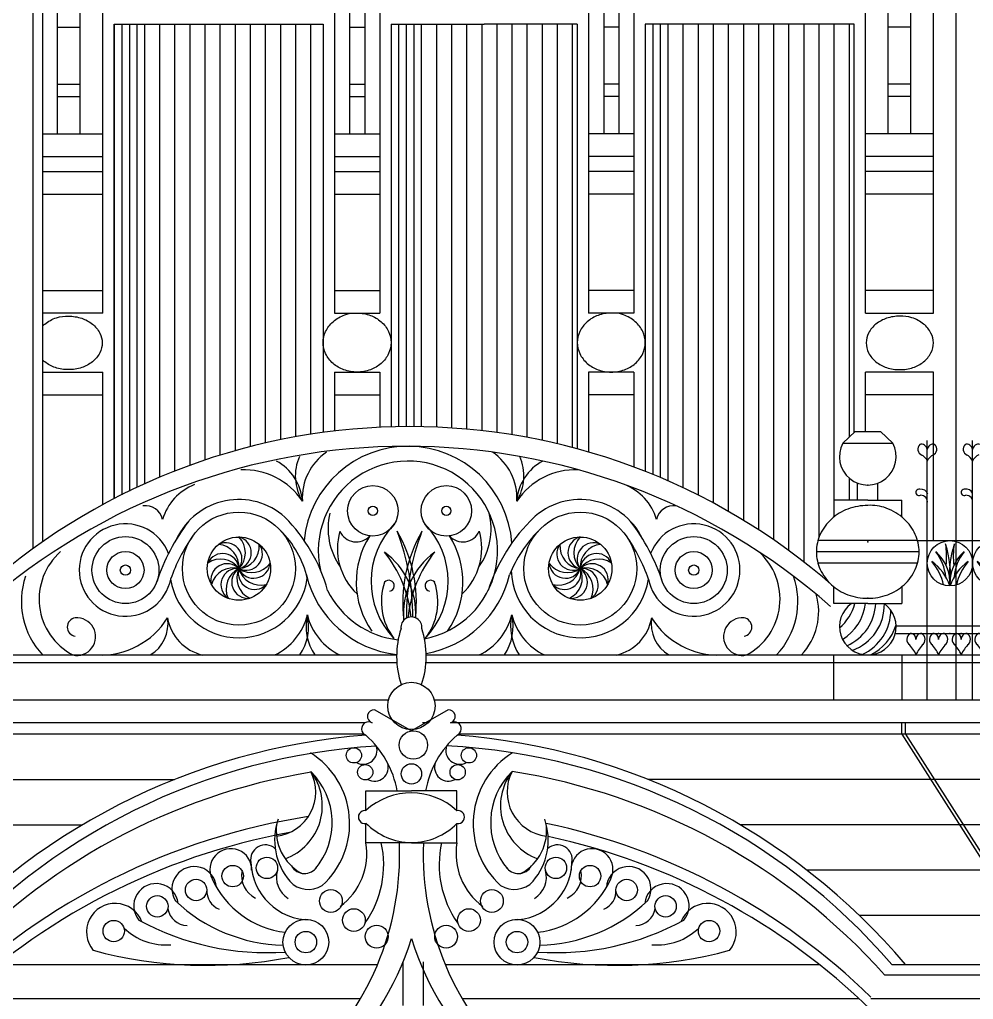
# Model space of a CAD drawing. Extents: x -1098 to 117, y 0 to 1563.
# Drawn here: x -623 to -496.6, y 462.3 to 592.1 of the extents above; entities that cross this region are included whole.
import ezdxf

# ---------------------------------------------------------------- set-up
doc = ezdxf.new("R2010")
doc.units = 0
doc.header["$LTSCALE"] = 48
doc.header["$MEASUREMENT"] = 0
doc.layers.get('0').update_dxf_attribs({"linetype": 'CONTINUOUS'})
for name, color, linetype in [('19', 7, 'CONTINUOUS'), ('24', 7, 'CONTINUOUS'), ('6', 7, 'CONTINUOUS'), ('8', 7, 'CONTINUOUS'), ('9', 7, 'CONTINUOUS')]:
    doc.layers.add(name, color=color, linetype=linetype)

# ---------------------------------------------------------------- blocks, each defined once
blk = doc.blocks.new('RAIL', base_point=(604.17, 324.97))
at = {"layer": '8'}
for p, q in [((610.17, 319.97), (610.17, 354.36)), ((604.17, 341.12), (610.17, 341.12)), ((604.17, 329.83), (610.17, 329.83)), ((604.17, 328.83), (610.17, 328.83)), ((604.17, 325.97), (610.17, 325.97)), ((604.17, 324.97), (610.17, 324.97))]:
    blk.add_line(p, q, dxfattribs=at)
blk.add_circle((607.17, 338.12), 3, dxfattribs=at)
for centre, radius, start, end in [((609.76, 353.22), 0.857, 134.3239, 246.9499), ((609.38, 353.08), 0.79, 7.4279, 106.0031), ((610.95, 353.08), 0.79, 73.9969, 172.5721), ((610.57, 353.22), 0.857, 293.0501, 45.6761), ((608.72, 351.06), 1.55, 21.1236, 65.7888), ((611.61, 351.06), 1.55, 114.2112, 158.8764), ((609.07, 347.49), 0.423, 76.9242, 298.4676), ((609.29, 346.9), 1.02, 30.3408, 97.0321), ((609.27, 346.21), 0.905, 351.4997, 90), ((593.82, 336.53), 13.42, 353.9516, 17.9779), ((596.53, 338.99), 10.2, 353.3893, 9.4987), ((620.51, 336.53), 13.42, 162.0221, 186.0484), ((617.81, 338.99), 10.2, 170.5013, 186.6107), ((600.13, 335.67), 6.52, 5.6354, 37.5876), ((601.59, 335.47), 5.59, 356.4412, 48.4364), ((612.74, 335.47), 5.59, 131.5636, 183.5588), ((614.2, 335.67), 6.52, 142.4124, 174.3646), ((600.88, 332.95), 6.65, 19.0596, 54.3403), ((599.38, 333.68), 7.12, 12.6195, 40.9676), ((613.46, 332.95), 6.65, 125.6597, 160.9404), ((614.96, 333.68), 7.12, 139.0324, 167.3805), ((605.39, 328.01), 0.934, 119.7701, 233.6855), ((604.92, 328.08), 0.748, 356.5556, 89.3974), ((606.41, 328.08), 0.748, 90.6026, 183.4444), ((605.94, 328.01), 0.934, 306.3145, 60.2299), ((608.39, 328.01), 0.934, 119.7701, 233.6855), ((607.92, 328.08), 0.748, 356.5556, 89.3974), ((609.41, 328.08), 0.748, 90.6026, 183.4444), ((608.94, 328.01), 0.934, 306.3145, 60.2299), ((602.38, 324.77), 3.5, 19.9477, 48.8318), ((608.96, 324.77), 3.5, 131.1682, 160.0523), ((605.38, 324.77), 3.5, 19.9477, 48.8318), ((611.96, 324.77), 3.5, 131.1682, 160.0523)]:
    blk.add_arc(centre, radius, start, end, dxfattribs=at)
for p in [(605.67, 328.83), (607.17, 328.83), (608.67, 328.83)]:
    blk.add_point(p, dxfattribs=at)
blk = doc.blocks.new('CAR3')
at = {"layer": '8'}
for p, q in [((575.63, 354.6), (574.01, 353.03)), ((575.63, 354.6), (579, 354.6)), ((579, 354.6), (580.62, 353.03)), ((574.01, 353.03), (580.62, 353.03)), ((585.2, 319), (585.2, 353.39)), ((591.2, 319), (591.2, 353.39)), ((575.96, 345.48), (575.96, 347.75)), ((578.66, 345.48), (578.66, 347.75)), ((572.81, 345.48), (572.81, 343.26)), ((577.31, 345.48), (572.81, 345.48)), ((577.31, 345.48), (581.81, 345.48)), ((581.81, 343.26), (581.81, 345.48)), ((583.91, 340.15), (570.71, 340.15)), ((583.91, 340.15), (585.2, 340.15)), ((585.2, 340.15), (591.2, 340.15)), ((584.12, 338.65), (570.51, 338.65)), ((583.91, 337.15), (570.71, 337.15)), ((572.81, 331.82), (572.81, 334.04)), ((581.81, 334.04), (581.81, 331.82)), ((577.31, 331.82), (572.81, 331.82)), ((577.31, 331.82), (581.81, 331.82)), ((581.06, 328.86), (585.2, 328.86)), ((585.2, 328.86), (591.2, 328.86)), ((580.96, 327.86), (585.2, 327.86)), ((585.2, 327.86), (591.2, 327.86)), ((451.43, 325), (514.89, 325)), ((518.83, 325), (581.81, 325)), ((572.81, 325), (581.81, 325)), ((572.81, 319), (572.81, 325)), ((581.81, 325), (581.81, 319)), ((581.81, 325), (585.2, 325)), ((585.2, 325), (591.2, 325)), ((451.43, 324), (514.92, 324)), ((518.8, 324), (581.81, 324)), ((581.81, 324), (585.2, 324)), ((585.2, 324), (591.2, 324))]:
    blk.add_line(p, q, dxfattribs=at)
blk.add_lwpolyline([(584.12, 338.65, 0.107873), (583.61, 340.97, 0.101895), (582.13, 343, 0.094443), (579.75, 344.45, 0.107166), (577.31, 344.8, 0.089773), (574.68, 344.32, 0.094443), (572.5, 343, 0.101895), (571.01, 340.97, 0.107873), (570.51, 338.65, 0.107873), (571.01, 336.33, 0.101895), (572.5, 334.3, 0.094443), (574.68, 332.98, 0.089773), (577.31, 332.5, 0.089773), (579.95, 332.98, 0.094443), (582.13, 334.3, 0.101895), (583.61, 336.33, 0.107873)], format="xyb", close=True, dxfattribs=at)
for centre, radius in [((511.75, 344.08), 3.34), ((521.49, 344.08), 3.34), ((494.01, 336.43), 7.48), ((511.75, 344.08), 0.609), ((521.49, 344.08), 0.609), ((539.23, 336.43), 7.48), ((478.98, 336.24), 4.43), ((494.01, 336.43), 4.19), ((539.23, 336.43), 4.19), ((554.26, 336.24), 4.43), ((588.2, 337.15), 3), ((478.98, 336.24), 2.46), ((554.26, 336.24), 2.46), ((478.98, 336.24), 0.678), ((554.26, 336.24), 0.678)]:
    blk.add_circle(centre, radius, dxfattribs=at)
for centre, radius, start, end in [((516.62, 270.14), 85.09, 48.6712, 131.3288), ((577.31, 351.25), 3.75, 151.7303, 28.2697), ((584.8, 352.26), 0.857, 134.3239, 246.9499), ((584.41, 352.11), 0.79, 7.4279, 106.0031), ((585.98, 352.11), 0.79, 73.9969, 172.5721), ((585.6, 352.26), 0.857, 293.0501, 45.6761), ((590.8, 352.26), 0.857, 134.3239, 246.9499), ((590.41, 352.11), 0.79, 7.4279, 106.0031), ((591.98, 352.11), 0.79, 73.9969, 172.5721), ((516.18, 267.53), 85.09, 48.6712, 131.3288), ((509.68, 345.81), 7.27, 123.8322, 183.4428), ((516.4, 338.81), 13.82, 4.2243, 174.3369), ((523.56, 345.81), 7.27, 356.5572, 56.1678), ((495.93, 344.92), 6.51, 3.9724, 62.1721), ((507.81, 348.7), 6.33, 155.8748, 211.6693), ((516.4, 338.81), 11.87, 280.6635, 192.5434), ((525.43, 348.7), 6.33, 328.3307, 24.1252), ((537.31, 344.92), 6.51, 117.8279, 176.0276), ((583.76, 350.09), 1.55, 21.1236, 65.7888), ((586.64, 350.09), 1.55, 114.2112, 158.8764), ((589.76, 350.09), 1.55, 21.1236, 65.7888), ((592.64, 350.09), 1.55, 114.2112, 158.8764), ((494.59, 340.06), 9.47, 34.1619, 91.8377), ((538.65, 340.06), 9.47, 88.1623, 145.8381), ((490.74, 340.91), 7.14, 111.4013, 163.376), ((542.5, 340.91), 7.14, 16.624, 68.5987), ((584.1, 346.52), 0.423, 76.9242, 298.4676), ((584.32, 345.93), 1.02, 20.2142, 97.0321), ((590.1, 346.52), 0.423, 76.9242, 298.4676), ((590.32, 345.93), 1.02, 30.3408, 97.0321), ((494.01, 336.43), 9.15, 48.1785, 154.4305), ((539.23, 336.43), 9.15, 25.5695, 137.7321), ((584.3, 345.25), 0.905, 351.4997, 90), ((590.3, 345.25), 0.905, 351.4997, 90), ((481.62, 342.42), 2.35, 13.1338, 97.7342), ((514.48, 341.71), 8.66, 166.1656, 215.5955), ((518.76, 341.71), 8.66, 324.4045, 13.8344), ((551.62, 342.42), 2.35, 82.2658, 166.8662), ((509.08, 326.13), 27.33, 142.7068, 161.8283), ((484.05, 327.39), 22.57, 15.822, 44.6347), ((549.24, 326.36), 23.34, 133.7114, 162.0768), ((524.16, 326.13), 27.33, 18.1717, 37.2932), ((478.98, 336.24), 6.12, 21.1092, 348.6578), ((490.25, 332.14), 13.17, 13.3282, 45.2318), ((515.31, 339.1), 8.25, 163.937, 226.7143), ((509.57, 342.37), 2.4, 204.4663, 317.9199), ((522.48, 334.74), 10.96, 135.7368, 223.6361), ((486.2, 330.34), 30.83, 359.3948, 20.9863), ((498.71, 331.95), 18.81, 353.779, 30.0937), ((534.53, 331.95), 18.81, 149.9063, 187.1539), ((547.04, 330.34), 30.83, 159.0137, 180.8813), ((510.76, 334.74), 10.96, 316.3639, 44.2632), ((523.67, 342.37), 2.4, 222.0801, 335.5337), ((517.93, 339.1), 8.25, 313.2857, 16.063), ((547.56, 328.15), 19.23, 136.4212, 157.1307), ((554.26, 336.24), 6.12, 191.3422, 158.8908), ((507.43, 327.15), 23.81, 145.1141, 160.6388), ((491.9, 338.53), 2.97, 315.1745, 44.8255), ((493.49, 338.53), 2.16, 284.0679, 75.9321), ((520.84, 334.66), 11.29, 147.2373, 215.0722), ((512.4, 334.66), 11.29, 324.9278, 32.7627), ((539.75, 338.53), 2.16, 104.0679, 255.9321), ((541.34, 338.53), 2.97, 135.1745, 224.8255), ((525.81, 327.15), 23.81, 19.3612, 34.8859), ((475.92, 332.4), 8.37, 131.3622, 242.0523), ((492.26, 337.7), 2.16, 324.0679, 115.9321), ((491.05, 336.68), 2.97, 355.1745, 84.8255), ((494.96, 338.38), 2.16, 244.0679, 35.9321), ((493.74, 339.39), 2.97, 275.1745, 4.8255), ((507.26, 330.41), 10.19, 357.1008, 53.6685), ((500.55, 328.38), 16.35, 5.7714, 38.7998), ((525.98, 330.41), 10.19, 126.3315, 184.7908), ((532.69, 328.38), 16.35, 141.2002, 174.4879), ((538.28, 338.38), 2.16, 144.0679, 295.9321), ((539.5, 339.39), 2.97, 175.1745, 264.8255), ((540.98, 337.7), 2.16, 64.0679, 215.9321), ((542.19, 336.68), 2.97, 95.1745, 184.8255), ((557.32, 332.4), 8.37, 297.9477, 48.6378), ((581.16, 334.7), 6.52, 5.6354, 37.5876), ((582.62, 334.5), 5.59, 356.4412, 48.4364), ((574.85, 335.56), 13.42, 353.9516, 17.9779), ((577.56, 338.02), 10.2, 353.3893, 9.4987), ((601.54, 335.56), 13.42, 162.0221, 186.0484), ((593.77, 334.5), 5.59, 131.5636, 183.5588), ((598.84, 338.02), 10.2, 170.5013, 186.6107), ((595.23, 334.7), 6.52, 142.4124, 174.3646), ((491.86, 336.28), 2.16, 4.0679, 155.9321), ((491.58, 334.72), 2.97, 35.1745, 124.8255), ((541.38, 336.28), 2.16, 24.0679, 175.9321), ((541.66, 334.72), 2.97, 55.1745, 144.8255), ((581.91, 331.98), 6.65, 19.0596, 54.3403), ((580.41, 332.71), 7.12, 12.6195, 40.9676), ((594.49, 331.98), 6.65, 125.6597, 160.9404), ((595.99, 332.71), 7.12, 139.0324, 167.3805), ((492.46, 334.93), 2.16, 44.0679, 195.9321), ((493.25, 333.56), 2.97, 75.1745, 164.8255), ((493.79, 334.29), 2.16, 84.0679, 235.9321), ((495.28, 333.75), 2.97, 115.1745, 204.8255), ((495.22, 334.65), 2.16, 124.0679, 275.9321), ((496.71, 335.19), 2.97, 155.1745, 244.8255), ((496.09, 335.84), 2.16, 164.0679, 315.9321), ((495.98, 337.32), 2.16, 204.0679, 355.9321), ((495.71, 338.87), 2.97, 235.1745, 324.8255), ((496.88, 337.21), 2.97, 195.1745, 284.8255), ((539.23, 336.43), 9.15, 181.6336, 351.2143), ((537.53, 338.87), 2.97, 215.1745, 304.8255), ((537.26, 337.32), 2.16, 184.0679, 335.9321), ((536.36, 337.21), 2.97, 255.1745, 344.8255), ((537.15, 335.84), 2.16, 224.0679, 15.9321), ((536.53, 335.19), 2.97, 295.1745, 24.8255), ((538.02, 334.65), 2.16, 264.0679, 55.9321), ((540.78, 334.93), 2.16, 344.0679, 135.9321), ((539.99, 333.56), 2.97, 15.1745, 104.8255), ((539.45, 334.29), 2.16, 304.0679, 95.9321), ((537.96, 333.75), 2.97, 335.1745, 64.8255), ((475.44, 332.07), 10.25, 160.9391, 223.5826), ((494.01, 336.43), 9.15, 188.7857, 352.0881), ((516.4, 338.81), 13.82, 193.3744, 263.7539), ((513.85, 334.16), 0.729, 281.3295, 140.195), ((519.39, 334.16), 0.729, 39.805, 258.6705), ((516.4, 338.81), 13.82, 280.0966, 346.6256), ((557.8, 332.07), 10.25, 316.4174, 19.0609), ((516.4, 338.81), 11.87, 206.3435, 263.7131), ((520.91, 332.07), 8.03, 161.3956, 217.5807), ((512.33, 332.07), 8.03, 322.4193, 18.6044), ((562.52, 330.73), 8.29, 316.2759, 16.305), ((577.31, 328.75), 3.75, 125.0979, 54.9021), ((569.4, 333.44), 6.4, 310.6691, 345.2781), ((570.65, 332.54), 6.4, 301.1542, 353.5249), ((571.97, 332.08), 6.4, 293.7563, 357.6915), ((573.11, 331.64), 6.4, 289.6703, 1.638), ((573.96, 330.92), 6.4, 294.0598, 0.2453), ((472.5, 328.7), 1.22, 98.4565, 261.5435), ((472.54, 327.43), 2.49, 257.3944, 94.9516), ((475.68, 335.48), 10.49, 267.8191, 327.8942), ((479.83, 329.13), 4.79, 300.4857, 9.3312), ((490.6, 330.97), 6.14, 190.0334, 256.7915), ((495.29, 332.23), 8.02, 295.642, 346.0778), ((496.39, 328.8), 6.85, 326.3073, 12.6452), ((509.76, 328.8), 6.85, 167.3548, 213.6927), ((510.86, 332.23), 8.02, 193.9222, 244.358), ((522.38, 332.23), 8.02, 295.642, 346.0778), ((523.48, 328.8), 6.85, 326.3073, 12.6452), ((536.85, 328.8), 6.85, 167.3548, 213.6927), ((537.95, 332.23), 8.02, 193.9222, 244.358), ((542.64, 330.97), 6.14, 283.2085, 349.9666), ((553.41, 329.13), 4.79, 170.6688, 239.5143), ((557.56, 335.48), 10.49, 212.1058, 272.1809), ((560.7, 327.43), 2.49, 85.0484, 282.6056), ((560.74, 328.7), 1.22, 278.4565, 81.5435), ((574.92, 330.8), 6.4, 295.2649, 343.4673), ((583.42, 327.05), 0.934, 119.7701, 233.6855), ((582.95, 327.11), 0.748, 356.5556, 89.3974), ((584.44, 327.11), 0.748, 90.6026, 183.4444), ((583.97, 327.05), 0.934, 306.3145, 60.2299), ((586.42, 327.05), 0.934, 119.7701, 233.6855), ((585.95, 327.11), 0.748, 356.5556, 89.3974), ((587.44, 327.11), 0.748, 90.6026, 183.4444), ((586.97, 327.05), 0.934, 306.3145, 60.2299), ((589.42, 327.05), 0.934, 119.7701, 233.6855), ((588.95, 327.11), 0.748, 356.5556, 89.3974), ((590.44, 327.11), 0.748, 90.6026, 183.4444), ((589.97, 327.05), 0.934, 306.3145, 60.2299), ((580.41, 323.81), 3.5, 19.9477, 48.8318), ((586.99, 323.81), 3.5, 131.1682, 160.0523), ((583.41, 323.81), 3.5, 19.9477, 48.8318), ((589.99, 323.81), 3.5, 131.1682, 160.0523), ((586.41, 323.81), 3.5, 19.9477, 48.8318), ((592.99, 323.81), 3.5, 131.1682, 160.0523)]:
    blk.add_arc(centre, radius, start, end, dxfattribs=at)
for p in [(577.31, 347.5), (577.31, 340), (577.31, 332.5), (586.7, 327.86), (588.2, 327.86), (589.7, 327.86)]:
    blk.add_point(p, dxfattribs=at)
at = {"layer": '9'}
for p, q in [((589, 319), (589, 520.23)), ((510.67, 448), (510.67, 394)), ((542.33, 448), (542.33, 394)), ((473, 394), (473, 446.48)), ((476, 370.27), (476, 446.81)), ((506.67, 446.4), (506.67, 370.27)), ((508.67, 446.4), (508.67, 394)), ((512.67, 446.43), (512.67, 389)), ((540.33, 446.43), (540.33, 389)), ((544.33, 446.4), (544.33, 394)), ((546.33, 446.4), (546.33, 370.27)), ((577, 370.27), (577, 446.81)), ((580, 394), (580, 446.48)), ((583, 394), (583, 446.81)), ((586, 370.27), (586, 446.48)), ((470, 394), (470, 441.14)), ((470, 408.12), (473, 408.12)), ((477.5, 408.5), (505.17, 408.5)), ((477.5, 345.7), (477.5, 408.5)), ((505.17, 408.5), (505.17, 354.45)), ((508.67, 408.12), (510.67, 408.12)), ((514.17, 408.5), (526.5, 408.5)), ((514.17, 408.5), (514.17, 355.19)), ((538.83, 408.5), (526.5, 408.5)), ((538.83, 408.5), (538.83, 352.28)), ((544.33, 408.12), (542.33, 408.12)), ((547.83, 408.5), (547.83, 349.3)), ((575.5, 408.5), (547.83, 408.5)), ((575.5, 354.47), (575.5, 408.5)), ((583, 408.12), (580, 408.12)), ((470, 400.57), (473, 400.57)), ((508.67, 400.57), (510.67, 400.57)), ((544.33, 400.57), (542.33, 400.57)), ((583, 400.57), (580, 400.57)), ((470, 398.94), (473, 398.94)), ((508.67, 398.94), (510.67, 398.94)), ((544.33, 398.94), (542.33, 398.94)), ((583, 398.94), (580, 398.94)), ((468, 394), (476, 394)), ((506.67, 394), (512.67, 394)), ((546.33, 394), (540.33, 394)), ((586, 394), (577, 394)), ((468, 391), (476, 391)), ((506.67, 391), (512.67, 391)), ((546.33, 391), (540.33, 391)), ((586, 391), (577, 391)), ((468, 389), (476, 389)), ((506.67, 389), (512.67, 389)), ((512.67, 389), (512.67, 370.27)), ((540.33, 389), (540.33, 370.27)), ((546.33, 389), (540.33, 389)), ((586, 389), (577, 389)), ((468, 386), (476, 386)), ((506.67, 386), (512.67, 386)), ((546.33, 386), (540.33, 386)), ((586, 386), (577, 386)), ((468, 373.27), (476, 373.27)), ((506.67, 373.27), (512.67, 373.27)), ((546.33, 373.27), (540.33, 373.27)), ((586, 373.27), (577, 373.27)), ((476, 370.27), (468, 370.27)), ((506.67, 370.27), (512.67, 370.27)), ((546.33, 370.27), (540.33, 370.27)), ((577, 370.27), (586, 370.27)), ((468, 362.43), (476, 362.43)), ((476, 344.91), (476, 362.43)), ((506.67, 362.43), (506.67, 354.65)), ((506.67, 362.43), (512.67, 362.43)), ((512.67, 362.43), (512.67, 355.14)), ((546.33, 362.43), (540.33, 362.43)), ((540.33, 362.43), (540.33, 351.86)), ((546.33, 362.43), (546.33, 349.87)), ((577, 354.6), (577, 362.43)), ((586, 362.43), (577, 362.43)), ((586, 340.15), (586, 362.43)), ((468, 359.43), (476, 359.43)), ((506.67, 359.43), (512.67, 359.43)), ((546.33, 359.43), (540.33, 359.43)), ((586, 359.43), (577, 359.43))]:
    blk.add_line(p, q, dxfattribs=at)
blk.add_lwpolyline([(468, 368.55, -0.027333), (468.3, 368.82, -0.08864), (469.84, 369.65, -0.096043), (471.45, 369.86, -0.079724), (473.2, 369.58, -0.08864), (474.6, 368.82, -0.105074), (475.58, 367.63, -0.120625), (475.9, 366.32, -0.120625), (475.58, 365.01, -0.105074), (474.6, 363.81, -0.08864), (473.2, 363.06, -0.079724), (471.45, 362.78, -0.079724), (469.7, 363.06, -0.08864), (468.3, 363.81, -0.027333), (468, 364.08, -0.120625)], format="xyb", dxfattribs=at)
for points in [[(505.17, 366.36, -0.111845), (505.5, 367.83, -0.103057), (506.48, 369.12, -0.092658), (508.05, 370.04, -0.103488), (509.67, 370.27, -0.086443), (511.42, 369.96, -0.092658), (512.85, 369.12, -0.103057), (513.83, 367.83, -0.111845), (514.17, 366.36, -0.111845), (513.83, 364.9, -0.103057), (512.85, 363.6, -0.092658), (511.42, 362.77, -0.086443), (509.67, 362.46, -0.086443), (507.92, 362.77, -0.092658), (506.48, 363.6, -0.103057), (505.5, 364.9, -0.111845)], [(547.83, 366.36, 0.111845), (547.5, 367.83, 0.103057), (546.52, 369.12, 0.092658), (544.95, 370.04, 0.103488), (543.33, 370.27, 0.086443), (541.58, 369.96, 0.092658), (540.15, 369.12, 0.103057), (539.17, 367.83, 0.111845), (538.83, 366.36, 0.111845), (539.17, 364.9, 0.103057), (540.15, 363.6, 0.092658), (541.58, 362.77, 0.086443), (543.33, 362.46, 0.086443), (545.08, 362.77, 0.092658), (546.52, 363.6, 0.103057), (547.5, 364.9, 0.111845)], [(586, 366.32, 0.120625), (585.68, 367.63, 0.105074), (584.7, 368.82, 0.08864), (583.16, 369.65, 0.096043), (581.55, 369.86, 0.079724), (579.8, 369.58, 0.08864), (578.4, 368.82, 0.105074), (577.42, 367.63, 0.120625), (577.1, 366.32, 0.120625), (577.42, 365.01, 0.105074), (578.4, 363.81, 0.08864), (579.8, 363.06, 0.079724), (581.55, 362.78, 0.079724), (583.3, 363.06, 0.08864), (584.7, 363.81, 0.105074), (585.68, 365.01, 0.120625)]]:
    blk.add_lwpolyline(points, format="xyb", close=True, dxfattribs=at)
at = {"layer": '8'}
blk.add_blockref('RAIL', (591.2, 324), dxfattribs=at)
blk = doc.blocks.new('CAR8')
at = {"layer": '19'}
for p, q in [((477.5, 408.5), (477.5, 345.7)), ((478.5, 408.5), (478.5, 346.21)), ((479.5, 408.5), (479.5, 346.71)), ((480.5, 408.5), (480.5, 347.18)), ((481.5, 408.5), (481.5, 347.64)), ((483.5, 408.5), (483.5, 348.52)), ((485.5, 408.5), (485.5, 349.33)), ((487.5, 408.5), (487.5, 350.09)), ((489.5, 408.5), (489.5, 350.79)), ((491.5, 408.5), (491.5, 351.44)), ((493.5, 408.5), (493.5, 352.03)), ((495.5, 408.5), (495.5, 352.57)), ((497.5, 408.5), (497.5, 353.05)), ((499.5, 408.5), (499.5, 353.49)), ((501.5, 408.5), (501.5, 353.88)), ((503.5, 408.5), (503.5, 354.21)), ((514.17, 408.5), (514.17, 355.19)), ((515.17, 408.5), (515.17, 355.22)), ((516.17, 408.5), (516.17, 355.23)), ((517.17, 408.5), (517.17, 355.23)), ((518.17, 408.5), (518.17, 355.22)), ((520.17, 408.5), (520.17, 355.16)), ((522.17, 408.5), (522.17, 355.05)), ((524.17, 408.5), (524.17, 354.89)), ((526.17, 408.5), (526.17, 354.69)), ((528.17, 408.5), (528.17, 354.44)), ((530.17, 408.5), (530.17, 354.14)), ((532.17, 408.5), (532.17, 353.8)), ((534.17, 408.5), (534.17, 353.4)), ((536.17, 408.5), (536.17, 352.95)), ((538.17, 408.5), (538.17, 352.46)), ((547.83, 408.5), (547.83, 349.3)), ((547.83, 408.5), (547.83, 349.3)), ((548.83, 408.5), (548.83, 348.9)), ((549.83, 408.5), (549.83, 348.48)), ((550.83, 408.5), (550.83, 348.05)), ((552.83, 408.5), (552.83, 347.14)), ((554.83, 408.5), (554.83, 346.17)), ((556.83, 408.5), (556.83, 345.13)), ((558.83, 408.5), (558.83, 344.02)), ((560.83, 408.5), (560.83, 342.84)), ((562.83, 408.5), (562.83, 341.59)), ((564.83, 408.5), (564.83, 340.25)), ((566.83, 408.5), (566.83, 338.83)), ((568.83, 408.5), (568.83, 337.33)), ((570.83, 408.5), (570.83, 340.53)), ((572.83, 408.5), (572.83, 345.48)), ((574.83, 408.5), (574.83, 353.83)), ((574.83, 348.44), (574.83, 345.48))]:
    blk.add_line(p, q, dxfattribs=at)
blk = doc.blocks.new('CAR9')
at = {"layer": '24'}
for p, q in [((1056.78, 308.5), (548.25, 308.5)), ((1056.78, 302.5), (560.44, 302.5)), ((1056.78, 296.5), (569.25, 296.5)), ((1056.78, 290.5), (576.2, 290.5))]:
    blk.add_line(p, q, dxfattribs=at)
blk = doc.blocks.new('CARSON2')
at = {"layer": '6'}
for p, q in [((466.7, 441.14), (466.7, 339.05)), ((468, 441.14), (468, 339.97))]:
    blk.add_line(p, q, dxfattribs=at)
for name in ['CAR9', 'CAR8']:
    blk.add_blockref(name, (0, 0))

msp = doc.modelspace()

# ---------------------------------------------------------------- linework, layer by layer
for p, q in [((-574.1, 501.95), (-639.49, 501.95)), ((-44.66, 501.95), (-568.02, 501.95)), ((-575.91, 500.69), (-571.06, 497.89)), ((-566.21, 500.69), (-571.06, 497.89)), ((-577.24, 498.95), (-636.49, 498.95)), ((-568.88, 498.95), (-569.58, 498.95)), ((-31.13, 498.95), (-565.88, 498.95)), ((-505.62, 498.95), (-564.88, 498.95)), ((-506.11, 497.45), (-506.11, 498.95)), ((-505.62, 497.45), (-505.62, 498.95)), ((-577.32, 497.45), (-636.49, 497.45)), ((-31.13, 497.45), (-564.8, 497.45)), ((-506.11, 497.45), (-486.67, 466.95)), ((-505.62, 497.45), (-486.19, 466.95)), ((-640.31, 491.45), (-602.45, 491.45)), ((-577.08, 489.95), (-571.06, 489.95)), ((-577.08, 487.38), (-577.08, 489.95)), ((-565.03, 489.95), (-571.06, 489.95)), ((-565.03, 487.33), (-565.03, 489.95)), ((-644.14, 485.45), (-614.64, 485.45)), ((-577.08, 483.09), (-577.08, 485.69)), ((-565.03, 483.09), (-565.03, 485.64)), ((-571.06, 483.09), (-577.08, 483.09)), ((-571.06, 483.09), (-565.03, 483.09)), ((-572.16, 461.54), (-572.16, 467.31)), ((-569.44, 461.54), (-569.44, 467.31)), ((-625.8, 466.95), (-575.54, 466.95)), ((-566.57, 466.95), (-517.02, 466.95)), ((-507.42, 466.95), (-474.75, 466.95)), ((-508.39, 465.59), (-31.63, 465.59)), ((-631.05, 462.45), (-577.79, 462.45)), ((-564.32, 462.45), (-511.77, 462.45)), ((-510.19, 462.45), (-32.77, 462.45))]:
    msp.add_line(p, q)
for centre, radius in [((-571.06, 501.2), 3.13), ((-570.8, 496.03), 1.88), ((-578.68, 494.66), 1.01), ((-563.44, 494.66), 1.01), ((-577.18, 492.43), 1.01), ((-571.06, 492.2), 1.35), ((-564.93, 492.43), 1.01), ((-594.73, 478.67), 1.42), ((-590.2, 479.76), 1.42), ((-551.92, 479.76), 1.42), ((-547.39, 478.67), 1.42), ((-599.58, 476.84), 1.42), ((-542.54, 476.84), 1.42), ((-581.72, 475.38), 1.51), ((-560.4, 475.38), 1.51), ((-604.72, 474.67), 1.42), ((-537.39, 474.67), 1.42), ((-578.68, 472.84), 1.51), ((-563.44, 472.84), 1.51), ((-610.49, 471.39), 1.42), ((-585.04, 469.93), 3.03), ((-557.07, 469.93), 3.03), ((-531.63, 471.39), 1.42), ((-585.04, 469.93), 1.42), ((-575.66, 470.66), 1.51), ((-566.46, 470.66), 1.51), ((-557.07, 469.93), 1.42)]:
    msp.add_circle(centre, radius)
for centre, radius, start, end in [((-571.06, 511.59), 1.39, 353.9459, 186.0541), ((-561.24, 507.78), 11.78, 161.8882, 198.573), ((-580.88, 507.78), 11.78, 341.427, 18.1118), ((-575.98, 499.81), 0.891, 85.7082, 252.9438), ((-566.14, 499.81), 0.891, 287.0562, 94.2918), ((-576.74, 498.17), 0.925, 57.3266, 246.9561), ((-565.38, 498.17), 0.925, 293.0439, 122.6734), ((-570.5, 411.15), 86.43, 94.3829, 139.783), ((-585.5, 487.71), 12.76, 10.0893, 48.8483), ((-556.62, 487.71), 12.76, 131.1517, 169.9107), ((-571.62, 411.15), 86.43, 40.217, 85.6171), ((-570.75, 412.52), 83.51, 93.3906, 139.3199), ((-577.45, 495.31), 1.84, 240.944, 19.2836), ((-564.66, 495.31), 1.84, 160.7164, 299.056), ((-570.75, 412.52), 83.51, 40.6801, 87.009), ((-590.3, 485.62), 11.06, 312.1269, 58.0272), ((-551.82, 485.62), 11.06, 121.9728, 227.8731), ((-575.96, 493.08), 1.84, 240.944, 19.2836), ((-566.16, 493.08), 1.84, 160.7164, 299.056), ((-570.75, 410.04), 83.51, 99.371, 137.6707), ((-589.62, 489.81), 5.89, 276.7821, 27.5484), ((-590.32, 487.99), 7.46, 289.868, 37.4558), ((-591.03, 485.75), 9.48, 319.4254, 45.6224), ((-551.09, 485.75), 9.48, 134.3776, 220.5746), ((-551.8, 487.99), 7.46, 142.5442, 250.132), ((-552.5, 489.81), 5.89, 152.4516, 263.2179), ((-570.75, 410.04), 83.51, 41.6918, 81.0198), ((-571.08, 480.78), 8.91, 47.2552, 132.2851), ((-571.41, 399.91), 87.65, 98.7331, 134.3014), ((-577.23, 486.49), 0.857, 80.014, 279.986), ((-564.89, 486.49), 0.857, 260.014, 99.986), ((-580.71, 483.46), 8.47, 161.0352, 220.2655), ((-582.56, 484.68), 6.41, 171.2692, 241.6144), ((-571.03, 491.55), 8.42, 224.0898, 315.4504), ((-559.56, 484.68), 6.41, 298.3856, 8.7308), ((-561.41, 483.46), 8.47, 319.7345, 18.9648), ((-571.41, 399.91), 87.65, 45.6986, 78.0266), ((-571.41, 398.23), 87.65, 100.3769, 134.3014), ((-571.41, 398.23), 87.65, 45.6986, 77.8415), ((-590.41, 480.86), 1.95, 47.5156, 191.5804), ((-610.29, 481.51), 37.67, 311.5859, 2.4041), ((-585.61, 481.64), 8.65, 306.2561, 9.6153), ((-588.16, 480.19), 13.43, 324.935, 12.472), ((-531.83, 481.51), 37.67, 177.5959, 228.4141), ((-553.95, 480.19), 13.43, 167.528, 215.065), ((-556.5, 481.64), 8.65, 170.3847, 233.7439), ((-551.7, 480.86), 1.95, 348.4196, 132.4844), ((-594.99, 479.54), 2.77, 358.2604, 206.7653), ((-547.13, 479.54), 2.77, 333.2347, 181.7396), ((-584.5, 480.71), 7.82, 181.7622, 270.5), ((-585.22, 480.99), 1.98, 209.5398, 326.528), ((-556.89, 480.99), 1.98, 213.472, 330.4602), ((-557.61, 480.71), 7.82, 269.5, 358.2378), ((-599.83, 476.99), 2.95, 3.9449, 212.9124), ((-590.31, 478.71), 3.26, 167.861, 244.7203), ((-585.66, 478.52), 3.28, 163.9506, 238.6977), ((-556.46, 478.52), 3.28, 301.3023, 16.0494), ((-551.8, 478.71), 3.26, 295.2797, 12.139), ((-542.28, 476.99), 2.95, 327.0876, 176.0551), ((-604.89, 474.73), 2.95, 6.4471, 220.0101), ((-586.38, 483.33), 12.17, 204.4577, 263.4663), ((-584.68, 480.31), 3.41, 223.0439, 301.8378), ((-557.44, 480.31), 3.41, 238.1622, 316.9561), ((-555.73, 483.33), 12.17, 276.5337, 335.5423), ((-537.22, 474.73), 2.95, 319.9899, 173.5529), ((-595.64, 476.66), 2.52, 175.7127, 248.9543), ((-546.48, 476.66), 2.52, 291.0457, 4.2873), ((-610.3, 471.27), 3.79, 21.1376, 219.805), ((-587.61, 490.96), 21.42, 226.6469, 268.828), ((-554.51, 490.96), 21.42, 271.172, 313.3531), ((-531.82, 471.27), 3.79, 320.195, 158.8624), ((-600.65, 474.86), 2.74, 191.049, 267.178), ((-541.46, 474.86), 2.74, 272.822, 348.951), ((-590.2, 504.13), 35.59, 241.5559, 273.9034), ((-551.92, 504.13), 35.59, 266.0966, 298.4441), ((-603.59, 477.48), 7.93, 225.7397, 274.9185), ((-538.53, 477.48), 7.93, 265.0815, 314.2603), ((-607.06, 481.51), 37.67, 311.5859, 342.8544), ((-535.06, 481.51), 37.67, 197.1456, 228.4141), ((-598.24, 524.3), 57.44, 254.8961, 280.9755), ((-543.88, 524.3), 57.44, 259.0245, 285.1039)]:
    msp.add_arc(centre, radius, start, end)

# ---------------------------------------------------------------- block references
for name in ['CARSON2', 'CAR3']:
    msp.add_blockref(name, (-1087.92, 182.95))

doc.saveas('drawing.dxf')
